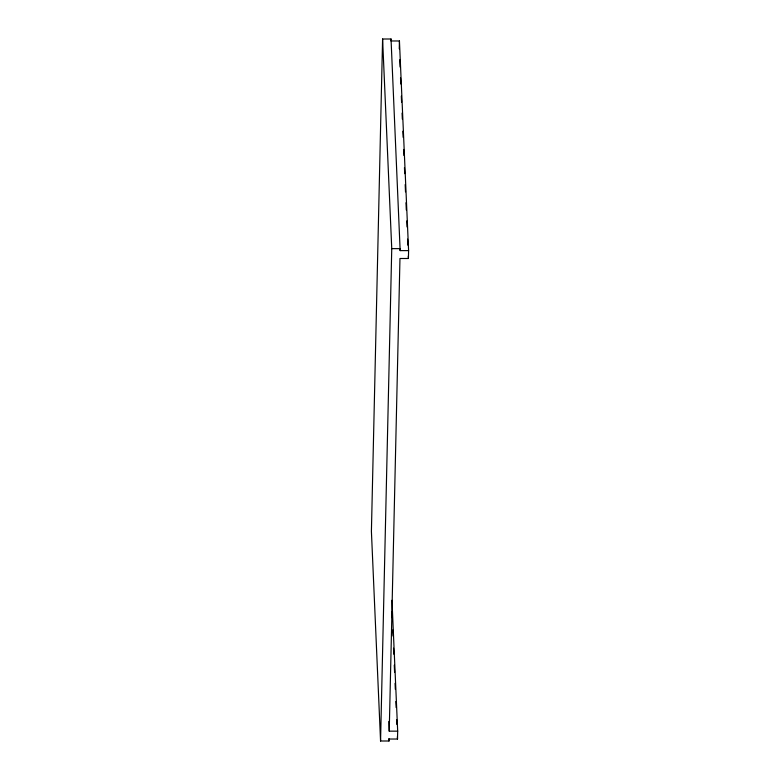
<?xml version="1.0" encoding="UTF-8"?>
<svg xmlns="http://www.w3.org/2000/svg" width="780" height="780" viewBox="0 0 780 780"><rect width="100%" height="100%" fill="white"/><g stroke="black" fill="none" stroke-linecap="round" stroke-linejoin="round"><path stroke-width="1.17" d="M397.683 731.152L389.23 731.152L399.965 258.492L408.418 258.492L408.593 250.614L400.15 250.614L391.034 39L382.59 39L371.407 531.356L380.562 741L389.005 741L389.054 739.03L397.498 739.03L397.683 731.152L391.969 600.288M391.034 39L390.994 40.97L399.438 40.979L408.593 250.614M380.562 741L391.745 248.635L382.59 39M399.262 48.857L399.438 40.979M400.15 250.614L400.189 248.644L391.745 248.635M399.74 59.758L400.052 67.031M400.53 77.941L400.793 83.996M401.329 96.115L401.593 102.17M402.07 113.081L402.334 119.135M402.86 131.255L403.123 137.319M403.65 149.438L403.913 155.493M404.45 167.612L404.713 173.667M405.19 184.577L405.502 191.851M405.98 202.751L406.302 210.025M406.78 220.925L407.043 226.99M407.569 239.109L407.833 245.164M408.31 256.074L408.418 258.492M391.94 611.793L392.213 617.858M392.74 629.977L393.003 636.032M393.529 648.151L393.793 654.206M394.27 665.116L394.592 672.389M395.07 683.29L395.333 689.354M395.86 701.474L396.123 707.528M396.649 719.648L396.864 724.493M397.39 736.612L397.498 739.03M388.81 721.461L389.23 731.152M388.898 738.572L389.005 741"/></g></svg>
